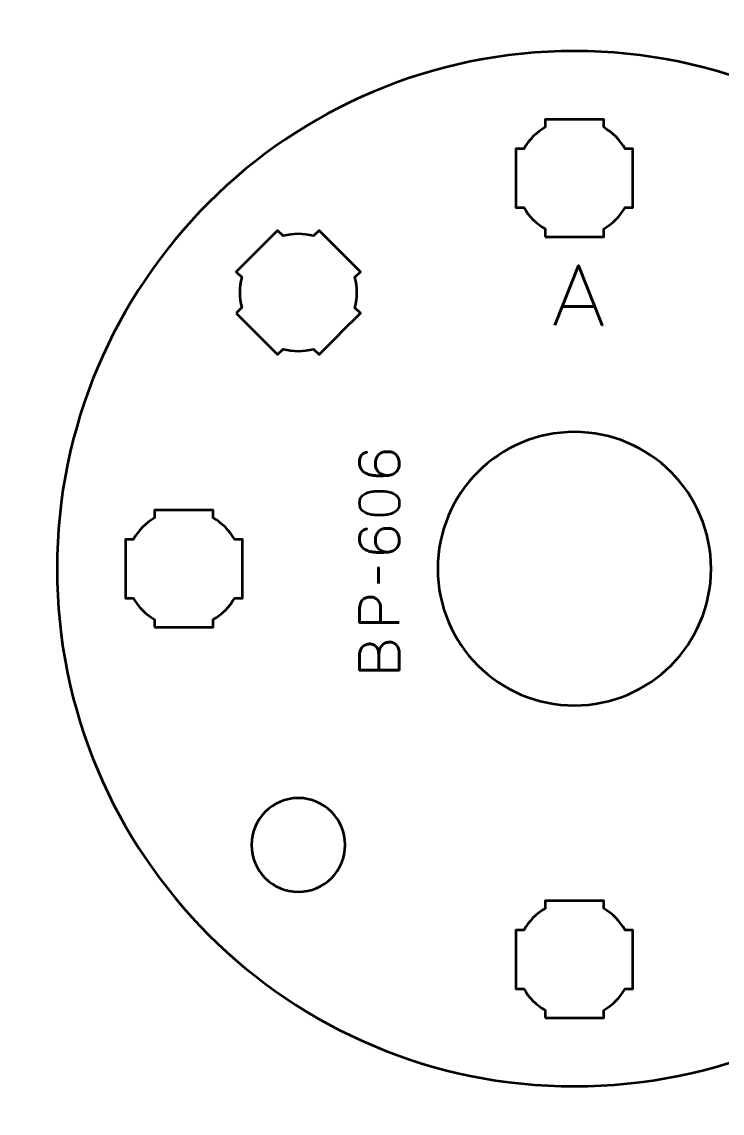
# Model space of a CAD drawing. Header units: centimetres. Extents: x -21 to 0, y -29.7 to 0.
# Drawn here: x -14.73 to -11.14, y -11.54 to -5.95 of the extents above; entities that cross this region are included whole.
import ezdxf

# ---------------------------------------------------------------- set-up
doc = ezdxf.new("R2010")
doc.units = ezdxf.units.CM
doc.header["$MEASUREMENT"] = 0
doc.layers.add('Layer 1', color=7, linetype='Continuous')

msp = doc.modelspace()

# ---------------------------------------------------------------- linework, layer by layer
at = {"layer": 'Layer 1', "color": 1, "lineweight": 53}
msp.add_open_spline([(-21.00003, -29.19995), (-21.00003, -29.19995), (-21.00003, -1.69992), (-21.00003, -1.69992), (-21.00003, -1.69992), (-21.00003, -1.61709), (-20.93286, -1.54992), (-20.85003, -1.54992), (-20.85003, -1.54992), (-20.7672, -1.54992), (-20.70003, -1.48275), (-20.70003, -1.39992), (-20.70003, -1.39992), (-20.70003, -1.31709), (-20.7672, -1.24992), (-20.85003, -1.24992), (-20.85003, -1.24992), (-20.93286, -1.24992), (-21.00003, -1.18275), (-21.00003, -1.09992), (-21.00003, -1.09992), (-21.00003, -1.09992), (-21.00003, -0.49992), (-21.00003, -0.49992), (-21.00003, -0.49992), (-21.00003, -0.22295), (-20.77694, 0.00004), (-20.49994, 0.00004), (-20.49994, 0.00004), (-20.49994, 0.00004), (-0.50008, 0.00004), (-0.50008, 0.00004), (-0.50008, 0.00004), (-0.22294, 0.00004), (0.00002, -0.22295), (0.00002, -0.49992), (0.00002, -0.49992), (0.00002, -0.49992), (0.00002, -29.19995), (0.00002, -29.19995), (0.00002, -29.19995), (0.00002, -29.47695), (-0.22294, -29.70004), (-0.50008, -29.70004), (-0.50008, -29.70004), (-0.50008, -29.70004), (-20.49994, -29.70004), (-20.49994, -29.70004), (-20.49994, -29.70004), (-20.77694, -29.70004), (-21.00003, -29.47695), (-21.00003, -29.19995)], degree=3, knots=[0, 0, 0, 0, 0.0769231, 0.0769231, 0.0769231, 0.0769231, 0.1538462, 0.1538462, 0.1538462, 0.1538462, 0.2307692, 0.2307692, 0.2307692, 0.2307692, 0.3076923, 0.3076923, 0.3076923, 0.3076923, 0.3846154, 0.3846154, 0.3846154, 0.3846154, 0.4615385, 0.4615385, 0.4615385, 0.4615385, 0.5384615, 0.5384615, 0.5384615, 0.5384615, 0.6153846, 0.6153846, 0.6153846, 0.6153846, 0.6923077, 0.6923077, 0.6923077, 0.6923077, 0.7692308, 0.7692308, 0.7692308, 0.7692308, 0.8461538, 0.8461538, 0.8461538, 0.8461538, 0.9230769, 0.9230769, 0.9230769, 0.9230769, 1, 1, 1, 1], dxfattribs=at)
at = {"layer": 'Layer 1', "color": 3, "lineweight": 53}
msp.add_open_spline([(-11.89998, -6.1), (-10.43665, -6.1), (-9.24998, -7.28667), (-9.24998, -8.75), (-9.24998, -8.75), (-9.24998, -10.21333), (-10.43665, -11.4), (-11.89998, -11.4), (-11.89998, -11.4), (-13.36331, -11.4), (-14.54998, -10.21333), (-14.54998, -8.75), (-14.54998, -8.75), (-14.54998, -7.28667), (-13.36331, -6.1), (-11.89998, -6.1)], degree=3, knots=[0, 0, 0, 0, 0.25, 0.25, 0.25, 0.25, 0.5, 0.5, 0.5, 0.5, 0.75, 0.75, 0.75, 0.75, 1, 1, 1, 1], dxfattribs=at)
at = {"layer": 'Layer 1', "lineweight": 53}
for points, knots in [([(-12.04997, -7.05006), (-12.04997, -7.05006), (-12.04997, -7.00988), (-12.04997, -7.00988), (-12.04997, -7.00988), (-12.09551, -6.98355), (-12.13347, -6.9456), (-12.15982, -6.90007), (-12.15982, -6.90007), (-12.15982, -6.90007), (-12.19997, -6.90007), (-12.19997, -6.90007), (-12.19997, -6.90007), (-12.19997, -6.90007), (-12.19997, -6.75155), (-12.19997, -6.75155), (-12.19997, -6.75155), (-12.19997, -6.75155), (-12.19999, -6.75), (-12.19999, -6.75), (-12.19999, -6.75), (-12.19999, -6.75), (-12.19997, -6.74845), (-12.19997, -6.74845), (-12.19997, -6.74845), (-12.19997, -6.74845), (-12.19997, -6.60006), (-12.19997, -6.60006), (-12.19997, -6.60006), (-12.19997, -6.60006), (-12.15987, -6.60006), (-12.15987, -6.60006), (-12.15987, -6.60006), (-12.13352, -6.55449), (-12.09553, -6.51649), (-12.04997, -6.49013), (-12.04997, -6.49013), (-12.04997, -6.49013), (-12.04997, -6.45005), (-12.04997, -6.45005), (-12.04997, -6.45005), (-12.04997, -6.45005), (-11.90463, -6.45005), (-11.90463, -6.45005), (-11.90463, -6.45005), (-11.90463, -6.45005), (-11.89999, -6.44999), (-11.89999, -6.44999), (-11.89999, -6.44999), (-11.89999, -6.44999), (-11.89534, -6.45005), (-11.89534, -6.45005), (-11.89534, -6.45005), (-11.89534, -6.45005), (-11.74996, -6.45005), (-11.74996, -6.45005), (-11.74996, -6.45005), (-11.74996, -6.45005), (-11.74996, -6.49013), (-11.74996, -6.49013), (-11.74996, -6.49013), (-11.70439, -6.51649), (-11.66642, -6.55449), (-11.64008, -6.60006), (-11.64008, -6.60006), (-11.64008, -6.60006), (-11.59996, -6.60006), (-11.59996, -6.60006), (-11.59996, -6.60006), (-11.59996, -6.60006), (-11.59996, -6.90007), (-11.59996, -6.90007), (-11.59996, -6.90007), (-11.59996, -6.90007), (-11.64013, -6.90007), (-11.64013, -6.90007), (-11.64013, -6.90007), (-11.66647, -6.9456), (-11.70443, -6.98355), (-11.74996, -7.00988), (-11.74996, -7.00988), (-11.74996, -7.00988), (-11.74996, -7.05006), (-11.74996, -7.05006), (-11.74996, -7.05006), (-11.74996, -7.05006), (-12.04997, -7.05006), (-12.04997, -7.05006)], [0, 0, 0, 0, 0.0454545, 0.0454545, 0.0454545, 0.0454545, 0.0909091, 0.0909091, 0.0909091, 0.0909091, 0.1363636, 0.1363636, 0.1363636, 0.1363636, 0.1818182, 0.1818182, 0.1818182, 0.1818182, 0.2272727, 0.2272727, 0.2272727, 0.2272727, 0.2727273, 0.2727273, 0.2727273, 0.2727273, 0.3181818, 0.3181818, 0.3181818, 0.3181818, 0.3636364, 0.3636364, 0.3636364, 0.3636364, 0.4090909, 0.4090909, 0.4090909, 0.4090909, 0.4545455, 0.4545455, 0.4545455, 0.4545455, 0.5, 0.5, 0.5, 0.5, 0.5454545, 0.5454545, 0.5454545, 0.5454545, 0.5909091, 0.5909091, 0.5909091, 0.5909091, 0.6363636, 0.6363636, 0.6363636, 0.6363636, 0.6818182, 0.6818182, 0.6818182, 0.6818182, 0.7272727, 0.7272727, 0.7272727, 0.7272727, 0.7727273, 0.7727273, 0.7727273, 0.7727273, 0.8181818, 0.8181818, 0.8181818, 0.8181818, 0.8636364, 0.8636364, 0.8636364, 0.8636364, 0.9090909, 0.9090909, 0.9090909, 0.9090909, 0.9545455, 0.9545455, 0.9545455, 0.9545455, 1, 1, 1, 1]), ([(-13.63243, -7.44182), (-13.63243, -7.44182), (-13.60401, -7.41339), (-13.60401, -7.41339), (-13.60401, -7.41339), (-13.61758, -7.36259), (-13.61756, -7.30893), (-13.60399, -7.25813), (-13.60399, -7.25813), (-13.60399, -7.25813), (-13.63243, -7.22969), (-13.63243, -7.22969), (-13.63243, -7.22969), (-13.63243, -7.22969), (-13.4203, -7.01756), (-13.4203, -7.01756), (-13.4203, -7.01756), (-13.4203, -7.01756), (-13.39188, -7.04597), (-13.39188, -7.04597), (-13.39188, -7.04597), (-13.34107, -7.0324), (-13.28737, -7.03237), (-13.23654, -7.04593), (-13.23654, -7.04593), (-13.23654, -7.04593), (-13.20817, -7.01756), (-13.20817, -7.01756), (-13.20817, -7.01756), (-13.20817, -7.01756), (-13.10534, -7.12038), (-13.10534, -7.12038), (-13.10534, -7.12038), (-13.10534, -7.12038), (-13.10201, -7.12363), (-13.10201, -7.12363), (-13.10201, -7.12363), (-13.10201, -7.12363), (-13.09877, -7.12695), (-13.09877, -7.12695), (-13.09877, -7.12695), (-13.09877, -7.12695), (-12.99604, -7.22969), (-12.99604, -7.22969), (-12.99604, -7.22969), (-12.99604, -7.22969), (-13.02437, -7.25802), (-13.02437, -7.25802), (-13.02437, -7.25802), (-13.01078, -7.30888), (-13.01077, -7.36262), (-13.02436, -7.41349), (-13.02436, -7.41349), (-13.02436, -7.41349), (-12.99604, -7.44182), (-12.99604, -7.44182), (-12.99604, -7.44182), (-12.99604, -7.44182), (-13.09735, -7.54313), (-13.09735, -7.54313), (-13.09735, -7.54313), (-13.09735, -7.54313), (-13.10201, -7.54791), (-13.10201, -7.54791), (-13.10201, -7.54791), (-13.10201, -7.54791), (-13.10679, -7.55257), (-13.10679, -7.55257), (-13.10679, -7.55257), (-13.10679, -7.55257), (-13.20817, -7.65395), (-13.20817, -7.65395), (-13.20817, -7.65395), (-13.20817, -7.65395), (-13.23652, -7.6256), (-13.23652, -7.6256), (-13.23652, -7.6256), (-13.28737, -7.63916), (-13.34108, -7.63915), (-13.39191, -7.62556), (-13.39191, -7.62556), (-13.39191, -7.62556), (-13.4203, -7.65395), (-13.4203, -7.65395), (-13.4203, -7.65395), (-13.4203, -7.65395), (-13.63243, -7.44182), (-13.63243, -7.44182)], [0, 0, 0, 0, 0.0454545, 0.0454545, 0.0454545, 0.0454545, 0.0909091, 0.0909091, 0.0909091, 0.0909091, 0.1363636, 0.1363636, 0.1363636, 0.1363636, 0.1818182, 0.1818182, 0.1818182, 0.1818182, 0.2272727, 0.2272727, 0.2272727, 0.2272727, 0.2727273, 0.2727273, 0.2727273, 0.2727273, 0.3181818, 0.3181818, 0.3181818, 0.3181818, 0.3636364, 0.3636364, 0.3636364, 0.3636364, 0.4090909, 0.4090909, 0.4090909, 0.4090909, 0.4545455, 0.4545455, 0.4545455, 0.4545455, 0.5, 0.5, 0.5, 0.5, 0.5454545, 0.5454545, 0.5454545, 0.5454545, 0.5909091, 0.5909091, 0.5909091, 0.5909091, 0.6363636, 0.6363636, 0.6363636, 0.6363636, 0.6818182, 0.6818182, 0.6818182, 0.6818182, 0.7272727, 0.7272727, 0.7272727, 0.7272727, 0.7727273, 0.7727273, 0.7727273, 0.7727273, 0.8181818, 0.8181818, 0.8181818, 0.8181818, 0.8636364, 0.8636364, 0.8636364, 0.8636364, 0.9090909, 0.9090909, 0.9090909, 0.9090909, 0.9545455, 0.9545455, 0.9545455, 0.9545455, 1, 1, 1, 1]), ([(-11.89998, -8.05), (-11.51344, -8.05), (-11.19998, -8.36346), (-11.19998, -8.75), (-11.19998, -8.75), (-11.19998, -9.13654), (-11.51344, -9.45), (-11.89998, -9.45), (-11.89998, -9.45), (-12.28652, -9.45), (-12.59998, -9.13654), (-12.59998, -8.75), (-12.59998, -8.75), (-12.59998, -8.36346), (-12.28652, -8.05), (-11.89998, -8.05)], [0, 0, 0, 0, 0.25, 0.25, 0.25, 0.25, 0.5, 0.5, 0.5, 0.5, 0.75, 0.75, 0.75, 0.75, 1, 1, 1, 1]), ([(-14.04997, -9.05006), (-14.04997, -9.05006), (-14.04997, -9.00988), (-14.04997, -9.00988), (-14.04997, -9.00988), (-14.09551, -8.98355), (-14.13347, -8.9456), (-14.15982, -8.90007), (-14.15982, -8.90007), (-14.15982, -8.90007), (-14.19997, -8.90007), (-14.19997, -8.90007), (-14.19997, -8.90007), (-14.19997, -8.90007), (-14.19997, -8.75155), (-14.19997, -8.75155), (-14.19997, -8.75155), (-14.19997, -8.75155), (-14.19999, -8.75), (-14.19999, -8.75), (-14.19999, -8.75), (-14.19999, -8.75), (-14.19997, -8.74845), (-14.19997, -8.74845), (-14.19997, -8.74845), (-14.19997, -8.74845), (-14.19997, -8.60006), (-14.19997, -8.60006), (-14.19997, -8.60006), (-14.19997, -8.60006), (-14.15987, -8.60006), (-14.15987, -8.60006), (-14.15987, -8.60006), (-14.13352, -8.55449), (-14.09553, -8.51649), (-14.04997, -8.49013), (-14.04997, -8.49013), (-14.04997, -8.49013), (-14.04997, -8.45005), (-14.04997, -8.45005), (-14.04997, -8.45005), (-14.04997, -8.45005), (-13.90463, -8.45005), (-13.90463, -8.45005), (-13.90463, -8.45005), (-13.90463, -8.45005), (-13.89999, -8.44999), (-13.89999, -8.44999), (-13.89999, -8.44999), (-13.89999, -8.44999), (-13.89534, -8.45005), (-13.89534, -8.45005), (-13.89534, -8.45005), (-13.89534, -8.45005), (-13.74996, -8.45005), (-13.74996, -8.45005), (-13.74996, -8.45005), (-13.74996, -8.45005), (-13.74996, -8.49013), (-13.74996, -8.49013), (-13.74996, -8.49013), (-13.70439, -8.51649), (-13.66642, -8.55449), (-13.64008, -8.60006), (-13.64008, -8.60006), (-13.64008, -8.60006), (-13.59996, -8.60006), (-13.59996, -8.60006), (-13.59996, -8.60006), (-13.59996, -8.60006), (-13.59996, -8.90007), (-13.59996, -8.90007), (-13.59996, -8.90007), (-13.59996, -8.90007), (-13.64013, -8.90007), (-13.64013, -8.90007), (-13.64013, -8.90007), (-13.66647, -8.9456), (-13.70443, -8.98355), (-13.74996, -9.00988), (-13.74996, -9.00988), (-13.74996, -9.00988), (-13.74996, -9.05006), (-13.74996, -9.05006), (-13.74996, -9.05006), (-13.74996, -9.05006), (-14.04997, -9.05006), (-14.04997, -9.05006)], [0, 0, 0, 0, 0.0454545, 0.0454545, 0.0454545, 0.0454545, 0.0909091, 0.0909091, 0.0909091, 0.0909091, 0.1363636, 0.1363636, 0.1363636, 0.1363636, 0.1818182, 0.1818182, 0.1818182, 0.1818182, 0.2272727, 0.2272727, 0.2272727, 0.2272727, 0.2727273, 0.2727273, 0.2727273, 0.2727273, 0.3181818, 0.3181818, 0.3181818, 0.3181818, 0.3636364, 0.3636364, 0.3636364, 0.3636364, 0.4090909, 0.4090909, 0.4090909, 0.4090909, 0.4545455, 0.4545455, 0.4545455, 0.4545455, 0.5, 0.5, 0.5, 0.5, 0.5454545, 0.5454545, 0.5454545, 0.5454545, 0.5909091, 0.5909091, 0.5909091, 0.5909091, 0.6363636, 0.6363636, 0.6363636, 0.6363636, 0.6818182, 0.6818182, 0.6818182, 0.6818182, 0.7272727, 0.7272727, 0.7272727, 0.7272727, 0.7727273, 0.7727273, 0.7727273, 0.7727273, 0.8181818, 0.8181818, 0.8181818, 0.8181818, 0.8636364, 0.8636364, 0.8636364, 0.8636364, 0.9090909, 0.9090909, 0.9090909, 0.9090909, 0.9545455, 0.9545455, 0.9545455, 0.9545455, 1, 1, 1, 1]), ([(-13.31421, -9.9242), (-13.18169, -9.9242), (-13.07421, -10.03168), (-13.07421, -10.1642), (-13.07421, -10.1642), (-13.07421, -10.29673), (-13.18169, -10.4042), (-13.31421, -10.4042), (-13.31421, -10.4042), (-13.44674, -10.4042), (-13.55421, -10.29673), (-13.55421, -10.1642), (-13.55421, -10.1642), (-13.55421, -10.03168), (-13.44674, -9.9242), (-13.31421, -9.9242)], [0, 0, 0, 0, 0.25, 0.25, 0.25, 0.25, 0.5, 0.5, 0.5, 0.5, 0.75, 0.75, 0.75, 0.75, 1, 1, 1, 1]), ([(-12.04997, -11.05006), (-12.04997, -11.05006), (-12.04997, -11.00988), (-12.04997, -11.00988), (-12.04997, -11.00988), (-12.09551, -10.98355), (-12.13347, -10.9456), (-12.15982, -10.90007), (-12.15982, -10.90007), (-12.15982, -10.90007), (-12.19997, -10.90007), (-12.19997, -10.90007), (-12.19997, -10.90007), (-12.19997, -10.90007), (-12.19997, -10.75155), (-12.19997, -10.75155), (-12.19997, -10.75155), (-12.19997, -10.75155), (-12.19999, -10.75), (-12.19999, -10.75), (-12.19999, -10.75), (-12.19999, -10.75), (-12.19997, -10.74845), (-12.19997, -10.74845), (-12.19997, -10.74845), (-12.19997, -10.74845), (-12.19997, -10.60006), (-12.19997, -10.60006), (-12.19997, -10.60006), (-12.19997, -10.60006), (-12.15987, -10.60006), (-12.15987, -10.60006), (-12.15987, -10.60006), (-12.13352, -10.55449), (-12.09553, -10.51649), (-12.04997, -10.49013), (-12.04997, -10.49013), (-12.04997, -10.49013), (-12.04997, -10.45005), (-12.04997, -10.45005), (-12.04997, -10.45005), (-12.04997, -10.45005), (-11.90463, -10.45005), (-11.90463, -10.45005), (-11.90463, -10.45005), (-11.90463, -10.45005), (-11.89999, -10.44999), (-11.89999, -10.44999), (-11.89999, -10.44999), (-11.89999, -10.44999), (-11.89534, -10.45005), (-11.89534, -10.45005), (-11.89534, -10.45005), (-11.89534, -10.45005), (-11.74996, -10.45005), (-11.74996, -10.45005), (-11.74996, -10.45005), (-11.74996, -10.45005), (-11.74996, -10.49013), (-11.74996, -10.49013), (-11.74996, -10.49013), (-11.70439, -10.51649), (-11.66642, -10.55449), (-11.64008, -10.60006), (-11.64008, -10.60006), (-11.64008, -10.60006), (-11.59996, -10.60006), (-11.59996, -10.60006), (-11.59996, -10.60006), (-11.59996, -10.60006), (-11.59996, -10.90007), (-11.59996, -10.90007), (-11.59996, -10.90007), (-11.59996, -10.90007), (-11.64013, -10.90007), (-11.64013, -10.90007), (-11.64013, -10.90007), (-11.66647, -10.9456), (-11.70443, -10.98355), (-11.74996, -11.00988), (-11.74996, -11.00988), (-11.74996, -11.00988), (-11.74996, -11.05006), (-11.74996, -11.05006), (-11.74996, -11.05006), (-11.74996, -11.05006), (-12.04997, -11.05006), (-12.04997, -11.05006)], [0, 0, 0, 0, 0.0454545, 0.0454545, 0.0454545, 0.0454545, 0.0909091, 0.0909091, 0.0909091, 0.0909091, 0.1363636, 0.1363636, 0.1363636, 0.1363636, 0.1818182, 0.1818182, 0.1818182, 0.1818182, 0.2272727, 0.2272727, 0.2272727, 0.2272727, 0.2727273, 0.2727273, 0.2727273, 0.2727273, 0.3181818, 0.3181818, 0.3181818, 0.3181818, 0.3636364, 0.3636364, 0.3636364, 0.3636364, 0.4090909, 0.4090909, 0.4090909, 0.4090909, 0.4545455, 0.4545455, 0.4545455, 0.4545455, 0.5, 0.5, 0.5, 0.5, 0.5454545, 0.5454545, 0.5454545, 0.5454545, 0.5909091, 0.5909091, 0.5909091, 0.5909091, 0.6363636, 0.6363636, 0.6363636, 0.6363636, 0.6818182, 0.6818182, 0.6818182, 0.6818182, 0.7272727, 0.7272727, 0.7272727, 0.7272727, 0.7727273, 0.7727273, 0.7727273, 0.7727273, 0.8181818, 0.8181818, 0.8181818, 0.8181818, 0.8636364, 0.8636364, 0.8636364, 0.8636364, 0.9090909, 0.9090909, 0.9090909, 0.9090909, 0.9545455, 0.9545455, 0.9545455, 0.9545455, 1, 1, 1, 1])]:
    msp.add_open_spline(points, degree=3, knots=knots, dxfattribs=at)
at = {"layer": 'Layer 1', "color": 5, "lineweight": 53}
for points, knots in [([(-12.00014, -7.50342), (-12.00014, -7.50342), (-11.87907, -7.1982), (-11.87907, -7.1982), (-11.87907, -7.1982), (-11.87907, -7.1982), (-11.75757, -7.50342), (-11.75757, -7.50342), (-11.75757, -7.50342), (-11.75757, -7.50342), (-11.87907, -7.1982), (-11.87907, -7.1982), (-11.87907, -7.1982), (-11.87907, -7.1982), (-12.00014, -7.50342), (-12.00014, -7.50342)], [0, 0, 0, 0, 0.25, 0.25, 0.25, 0.25, 0.5, 0.5, 0.5, 0.5, 0.75, 0.75, 0.75, 0.75, 1, 1, 1, 1]), ([(-11.96204, -7.40732), (-11.96204, -7.40732), (-11.7961, -7.40732), (-11.7961, -7.40732), (-11.7961, -7.40732), (-11.7961, -7.40732), (-11.96204, -7.40732), (-11.96204, -7.40732)], [0, 0, 0, 0, 0.5, 0.5, 0.5, 0.5, 1, 1, 1, 1]), ([(-12.85823, -8.27269), (-12.86745, -8.27264), (-12.87578, -8.27113), (-12.88326, -8.26812), (-12.88326, -8.26812), (-12.89078, -8.26516), (-12.89723, -8.26097), (-12.90259, -8.25556), (-12.90259, -8.25556), (-12.908, -8.2502), (-12.91214, -8.24385), (-12.91505, -8.23661), (-12.91505, -8.23661), (-12.91797, -8.22937), (-12.91943, -8.22142), (-12.91947, -8.21286), (-12.91947, -8.21286), (-12.91952, -8.20425), (-12.91844, -8.1962), (-12.91627, -8.18873), (-12.91627, -8.18873), (-12.91416, -8.18125), (-12.91068, -8.17471), (-12.90588, -8.16902), (-12.90588, -8.16902), (-12.90113, -8.16333), (-12.89483, -8.15886), (-12.88697, -8.15566), (-12.88697, -8.15566), (-12.87912, -8.15246), (-12.86957, -8.15081), (-12.85823, -8.15077), (-12.85823, -8.15077), (-12.8469, -8.15081), (-12.83735, -8.15246), (-12.82949, -8.15566), (-12.82949, -8.15566), (-12.82164, -8.15886), (-12.81533, -8.16333), (-12.81058, -8.16902), (-12.81058, -8.16902), (-12.80579, -8.17471), (-12.80231, -8.18125), (-12.80019, -8.18873), (-12.80019, -8.18873), (-12.79802, -8.1962), (-12.79694, -8.20425), (-12.79699, -8.21286), (-12.79699, -8.21286), (-12.79704, -8.22142), (-12.7985, -8.22927), (-12.80141, -8.23647), (-12.80141, -8.23647), (-12.80433, -8.24362), (-12.80847, -8.24983), (-12.81383, -8.25514), (-12.81383, -8.25514), (-12.81924, -8.26046), (-12.82568, -8.26464), (-12.83316, -8.26765), (-12.83316, -8.26765), (-12.84069, -8.27071), (-12.84901, -8.27236), (-12.85823, -8.27269), (-12.85823, -8.27269), (-12.86289, -8.27287), (-12.86844, -8.27311), (-12.87488, -8.27344), (-12.87488, -8.27344), (-12.88137, -8.27377), (-12.88843, -8.27396), (-12.896, -8.274), (-12.896, -8.274), (-12.90362, -8.27405), (-12.91148, -8.27381), (-12.91952, -8.2732), (-12.91952, -8.2732), (-12.92761, -8.27264), (-12.93556, -8.27151), (-12.94337, -8.26986), (-12.94337, -8.26986), (-12.95122, -8.26822), (-12.95861, -8.26587), (-12.96552, -8.26276), (-12.96552, -8.26276), (-12.97244, -8.25966), (-12.97855, -8.25566), (-12.98387, -8.25072), (-12.98387, -8.25072), (-12.98918, -8.24573), (-12.99337, -8.23967), (-12.99643, -8.23247), (-12.99643, -8.23247), (-12.99944, -8.22527), (-13.00099, -8.21676), (-13.00104, -8.20693), (-13.00104, -8.20693), (-13.00099, -8.19837), (-13.00014, -8.19112), (-12.9985, -8.1851), (-12.9985, -8.1851), (-12.99685, -8.17908), (-12.99464, -8.17414), (-12.99191, -8.17019), (-12.99191, -8.17019), (-12.98913, -8.16629), (-12.98612, -8.16318), (-12.98278, -8.16093), (-12.98278, -8.16093), (-12.97949, -8.15867), (-12.97615, -8.15698), (-12.97281, -8.15594), (-12.97281, -8.15594), (-12.96947, -8.15486), (-12.96637, -8.15415), (-12.9635, -8.15387), (-12.9635, -8.15387), (-12.96637, -8.15415), (-12.96947, -8.15486), (-12.97281, -8.15594), (-12.97281, -8.15594), (-12.97615, -8.15698), (-12.97949, -8.15867), (-12.98278, -8.16093), (-12.98278, -8.16093), (-12.98612, -8.16318), (-12.98913, -8.16629), (-12.99191, -8.17019), (-12.99191, -8.17019), (-12.99464, -8.17414), (-12.99685, -8.17908), (-12.9985, -8.1851), (-12.9985, -8.1851), (-13.00014, -8.19112), (-13.00099, -8.19837), (-13.00104, -8.20693), (-13.00104, -8.20693), (-13.00099, -8.21676), (-12.99944, -8.22527), (-12.99643, -8.23247), (-12.99643, -8.23247), (-12.99337, -8.23967), (-12.98918, -8.24573), (-12.98387, -8.25072), (-12.98387, -8.25072), (-12.97855, -8.25566), (-12.97244, -8.25966), (-12.96552, -8.26276), (-12.96552, -8.26276), (-12.95861, -8.26587), (-12.95122, -8.26822), (-12.94337, -8.26986), (-12.94337, -8.26986), (-12.93556, -8.27151), (-12.92761, -8.27264), (-12.91952, -8.2732), (-12.91952, -8.2732), (-12.91148, -8.27381), (-12.90362, -8.27405), (-12.896, -8.274), (-12.896, -8.274), (-12.88843, -8.27396), (-12.88137, -8.27377), (-12.87488, -8.27344), (-12.87488, -8.27344), (-12.86844, -8.27311), (-12.86289, -8.27287), (-12.85823, -8.27269), (-12.85823, -8.27269), (-12.84901, -8.27236), (-12.84069, -8.27071), (-12.83316, -8.26765), (-12.83316, -8.26765), (-12.82568, -8.26464), (-12.81924, -8.26046), (-12.81383, -8.25514), (-12.81383, -8.25514), (-12.80847, -8.24983), (-12.80433, -8.24362), (-12.80141, -8.23647), (-12.80141, -8.23647), (-12.7985, -8.22927), (-12.79704, -8.22142), (-12.79699, -8.21286), (-12.79699, -8.21286), (-12.79694, -8.20425), (-12.79802, -8.1962), (-12.80019, -8.18873), (-12.80019, -8.18873), (-12.80231, -8.18125), (-12.80579, -8.17471), (-12.81058, -8.16902), (-12.81058, -8.16902), (-12.81533, -8.16333), (-12.82164, -8.15886), (-12.82949, -8.15566), (-12.82949, -8.15566), (-12.83735, -8.15246), (-12.8469, -8.15081), (-12.85823, -8.15077), (-12.85823, -8.15077), (-12.86957, -8.15081), (-12.87912, -8.15246), (-12.88697, -8.15566), (-12.88697, -8.15566), (-12.89483, -8.15886), (-12.90113, -8.16333), (-12.90588, -8.16902), (-12.90588, -8.16902), (-12.91068, -8.17471), (-12.91416, -8.18125), (-12.91627, -8.18873), (-12.91627, -8.18873), (-12.91844, -8.1962), (-12.91952, -8.20425), (-12.91947, -8.21286), (-12.91947, -8.21286), (-12.91943, -8.22142), (-12.91797, -8.22937), (-12.91505, -8.23661), (-12.91505, -8.23661), (-12.91214, -8.24385), (-12.908, -8.2502), (-12.90259, -8.25556), (-12.90259, -8.25556), (-12.89723, -8.26097), (-12.89078, -8.26516), (-12.88326, -8.26812), (-12.88326, -8.26812), (-12.87578, -8.27113), (-12.86745, -8.27264), (-12.85823, -8.27269)], [0, 0, 0, 0, 0.0172414, 0.0172414, 0.0172414, 0.0172414, 0.0344828, 0.0344828, 0.0344828, 0.0344828, 0.0517241, 0.0517241, 0.0517241, 0.0517241, 0.0689655, 0.0689655, 0.0689655, 0.0689655, 0.0862069, 0.0862069, 0.0862069, 0.0862069, 0.1034483, 0.1034483, 0.1034483, 0.1034483, 0.1206897, 0.1206897, 0.1206897, 0.1206897, 0.137931, 0.137931, 0.137931, 0.137931, 0.1551724, 0.1551724, 0.1551724, 0.1551724, 0.1724138, 0.1724138, 0.1724138, 0.1724138, 0.1896552, 0.1896552, 0.1896552, 0.1896552, 0.2068966, 0.2068966, 0.2068966, 0.2068966, 0.2241379, 0.2241379, 0.2241379, 0.2241379, 0.2413793, 0.2413793, 0.2413793, 0.2413793, 0.2586207, 0.2586207, 0.2586207, 0.2586207, 0.2758621, 0.2758621, 0.2758621, 0.2758621, 0.2931034, 0.2931034, 0.2931034, 0.2931034, 0.3103448, 0.3103448, 0.3103448, 0.3103448, 0.3275862, 0.3275862, 0.3275862, 0.3275862, 0.3448276, 0.3448276, 0.3448276, 0.3448276, 0.362069, 0.362069, 0.362069, 0.362069, 0.3793103, 0.3793103, 0.3793103, 0.3793103, 0.3965517, 0.3965517, 0.3965517, 0.3965517, 0.4137931, 0.4137931, 0.4137931, 0.4137931, 0.4310345, 0.4310345, 0.4310345, 0.4310345, 0.4482759, 0.4482759, 0.4482759, 0.4482759, 0.4655172, 0.4655172, 0.4655172, 0.4655172, 0.4827586, 0.4827586, 0.4827586, 0.4827586, 0.5, 0.5, 0.5, 0.5, 0.5172414, 0.5172414, 0.5172414, 0.5172414, 0.5344828, 0.5344828, 0.5344828, 0.5344828, 0.5517241, 0.5517241, 0.5517241, 0.5517241, 0.5689655, 0.5689655, 0.5689655, 0.5689655, 0.5862069, 0.5862069, 0.5862069, 0.5862069, 0.6034483, 0.6034483, 0.6034483, 0.6034483, 0.6206897, 0.6206897, 0.6206897, 0.6206897, 0.637931, 0.637931, 0.637931, 0.637931, 0.6551724, 0.6551724, 0.6551724, 0.6551724, 0.6724138, 0.6724138, 0.6724138, 0.6724138, 0.6896552, 0.6896552, 0.6896552, 0.6896552, 0.7068966, 0.7068966, 0.7068966, 0.7068966, 0.7241379, 0.7241379, 0.7241379, 0.7241379, 0.7413793, 0.7413793, 0.7413793, 0.7413793, 0.7586207, 0.7586207, 0.7586207, 0.7586207, 0.7758621, 0.7758621, 0.7758621, 0.7758621, 0.7931034, 0.7931034, 0.7931034, 0.7931034, 0.8103448, 0.8103448, 0.8103448, 0.8103448, 0.8275862, 0.8275862, 0.8275862, 0.8275862, 0.8448276, 0.8448276, 0.8448276, 0.8448276, 0.862069, 0.862069, 0.862069, 0.862069, 0.8793103, 0.8793103, 0.8793103, 0.8793103, 0.8965517, 0.8965517, 0.8965517, 0.8965517, 0.9137931, 0.9137931, 0.9137931, 0.9137931, 0.9310345, 0.9310345, 0.9310345, 0.9310345, 0.9482759, 0.9482759, 0.9482759, 0.9482759, 0.9655172, 0.9655172, 0.9655172, 0.9655172, 0.9827586, 0.9827586, 0.9827586, 0.9827586, 1, 1, 1, 1]), ([(-12.79699, -8.41436), (-12.79704, -8.40448), (-12.79878, -8.39596), (-12.80216, -8.38886), (-12.80216, -8.38886), (-12.80555, -8.38181), (-12.8104, -8.37593), (-12.81656, -8.37122), (-12.81656, -8.37122), (-12.82277, -8.36657), (-12.8301, -8.3629), (-12.83857, -8.36017), (-12.83857, -8.36017), (-12.84704, -8.35749), (-12.8563, -8.35556), (-12.86646, -8.35448), (-12.86646, -8.35448), (-12.87662, -8.35335), (-12.8873, -8.35279), (-12.89859, -8.35283), (-12.89859, -8.35283), (-12.90983, -8.35279), (-12.92051, -8.35335), (-12.93062, -8.35448), (-12.93062, -8.35448), (-12.94073, -8.35556), (-12.95005, -8.35749), (-12.95851, -8.36017), (-12.95851, -8.36017), (-12.96693, -8.3629), (-12.97427, -8.36657), (-12.98053, -8.37122), (-12.98053, -8.37122), (-12.98674, -8.37593), (-12.99158, -8.38181), (-12.99497, -8.38886), (-12.99497, -8.38886), (-12.9984, -8.39596), (-13.00014, -8.40448), (-13.00019, -8.41436), (-13.00019, -8.41436), (-13.00014, -8.42423), (-12.9984, -8.43275), (-12.99497, -8.43985), (-12.99497, -8.43985), (-12.99158, -8.44691), (-12.98674, -8.45279), (-12.98053, -8.45749), (-12.98053, -8.45749), (-12.97427, -8.46215), (-12.96693, -8.46581), (-12.95851, -8.46854), (-12.95851, -8.46854), (-12.95005, -8.47122), (-12.94073, -8.47315), (-12.93062, -8.47423), (-12.93062, -8.47423), (-12.92051, -8.47536), (-12.90983, -8.47593), (-12.89859, -8.47588), (-12.89859, -8.47588), (-12.8873, -8.47593), (-12.87662, -8.47536), (-12.86646, -8.47423), (-12.86646, -8.47423), (-12.8563, -8.47315), (-12.84704, -8.47122), (-12.83857, -8.46854), (-12.83857, -8.46854), (-12.8301, -8.46581), (-12.82277, -8.46215), (-12.81656, -8.45749), (-12.81656, -8.45749), (-12.8104, -8.45279), (-12.80555, -8.44691), (-12.80216, -8.43985), (-12.80216, -8.43985), (-12.79878, -8.43275), (-12.79704, -8.42423), (-12.79699, -8.41436)], [0, 0, 0, 0, 0.05, 0.05, 0.05, 0.05, 0.1, 0.1, 0.1, 0.1, 0.15, 0.15, 0.15, 0.15, 0.2, 0.2, 0.2, 0.2, 0.25, 0.25, 0.25, 0.25, 0.3, 0.3, 0.3, 0.3, 0.35, 0.35, 0.35, 0.35, 0.4, 0.4, 0.4, 0.4, 0.45, 0.45, 0.45, 0.45, 0.5, 0.5, 0.5, 0.5, 0.55, 0.55, 0.55, 0.55, 0.6, 0.6, 0.6, 0.6, 0.65, 0.65, 0.65, 0.65, 0.7, 0.7, 0.7, 0.7, 0.75, 0.75, 0.75, 0.75, 0.8, 0.8, 0.8, 0.8, 0.85, 0.85, 0.85, 0.85, 0.9, 0.9, 0.9, 0.9, 0.95, 0.95, 0.95, 0.95, 1, 1, 1, 1]), ([(-12.79699, -8.41436), (-12.79704, -8.40448), (-12.79878, -8.39596), (-12.80216, -8.38886), (-12.80216, -8.38886), (-12.80555, -8.38181), (-12.8104, -8.37593), (-12.81656, -8.37122), (-12.81656, -8.37122), (-12.82277, -8.36657), (-12.8301, -8.3629), (-12.83857, -8.36017), (-12.83857, -8.36017), (-12.84704, -8.35749), (-12.8563, -8.35556), (-12.86646, -8.35448), (-12.86646, -8.35448), (-12.87662, -8.35335), (-12.8873, -8.35279), (-12.89859, -8.35283), (-12.89859, -8.35283), (-12.90983, -8.35279), (-12.92051, -8.35335), (-12.93062, -8.35448), (-12.93062, -8.35448), (-12.94073, -8.35556), (-12.95005, -8.35749), (-12.95851, -8.36017), (-12.95851, -8.36017), (-12.96693, -8.3629), (-12.97427, -8.36657), (-12.98053, -8.37122), (-12.98053, -8.37122), (-12.98674, -8.37593), (-12.99158, -8.38181), (-12.99497, -8.38886), (-12.99497, -8.38886), (-12.9984, -8.39596), (-13.00014, -8.40448), (-13.00019, -8.41436), (-13.00019, -8.41436), (-13.00014, -8.42423), (-12.9984, -8.43275), (-12.99497, -8.43985), (-12.99497, -8.43985), (-12.99158, -8.44691), (-12.98674, -8.45279), (-12.98053, -8.45749), (-12.98053, -8.45749), (-12.97427, -8.46215), (-12.96693, -8.46581), (-12.95851, -8.46854), (-12.95851, -8.46854), (-12.95005, -8.47122), (-12.94073, -8.47315), (-12.93062, -8.47423), (-12.93062, -8.47423), (-12.92051, -8.47536), (-12.90983, -8.47593), (-12.89859, -8.47588), (-12.89859, -8.47588), (-12.8873, -8.47593), (-12.87662, -8.47536), (-12.86646, -8.47423), (-12.86646, -8.47423), (-12.8563, -8.47315), (-12.84704, -8.47122), (-12.83857, -8.46854), (-12.83857, -8.46854), (-12.8301, -8.46581), (-12.82277, -8.46215), (-12.81656, -8.45749), (-12.81656, -8.45749), (-12.8104, -8.45279), (-12.80555, -8.44691), (-12.80216, -8.43985), (-12.80216, -8.43985), (-12.79878, -8.43275), (-12.79704, -8.42423), (-12.79699, -8.41436)], [0, 0, 0, 0, 0.05, 0.05, 0.05, 0.05, 0.1, 0.1, 0.1, 0.1, 0.15, 0.15, 0.15, 0.15, 0.2, 0.2, 0.2, 0.2, 0.25, 0.25, 0.25, 0.25, 0.3, 0.3, 0.3, 0.3, 0.35, 0.35, 0.35, 0.35, 0.4, 0.4, 0.4, 0.4, 0.45, 0.45, 0.45, 0.45, 0.5, 0.5, 0.5, 0.5, 0.55, 0.55, 0.55, 0.55, 0.6, 0.6, 0.6, 0.6, 0.65, 0.65, 0.65, 0.65, 0.7, 0.7, 0.7, 0.7, 0.75, 0.75, 0.75, 0.75, 0.8, 0.8, 0.8, 0.8, 0.85, 0.85, 0.85, 0.85, 0.9, 0.9, 0.9, 0.9, 0.95, 0.95, 0.95, 0.95, 1, 1, 1, 1]), ([(-12.85823, -8.66525), (-12.86745, -8.6652), (-12.87578, -8.66369), (-12.88326, -8.66068), (-12.88326, -8.66068), (-12.89078, -8.65772), (-12.89723, -8.65353), (-12.90259, -8.64812), (-12.90259, -8.64812), (-12.908, -8.64276), (-12.91214, -8.63641), (-12.91505, -8.62917), (-12.91505, -8.62917), (-12.91797, -8.62193), (-12.91943, -8.61398), (-12.91947, -8.60542), (-12.91947, -8.60542), (-12.91952, -8.59681), (-12.91844, -8.58876), (-12.91627, -8.58129), (-12.91627, -8.58129), (-12.91416, -8.57381), (-12.91068, -8.56727), (-12.90588, -8.56158), (-12.90588, -8.56158), (-12.90113, -8.55589), (-12.89483, -8.55142), (-12.88697, -8.54822), (-12.88697, -8.54822), (-12.87912, -8.54502), (-12.86957, -8.54337), (-12.85823, -8.54333), (-12.85823, -8.54333), (-12.8469, -8.54337), (-12.83735, -8.54502), (-12.82949, -8.54822), (-12.82949, -8.54822), (-12.82164, -8.55142), (-12.81533, -8.55589), (-12.81058, -8.56158), (-12.81058, -8.56158), (-12.80579, -8.56727), (-12.80231, -8.57381), (-12.80019, -8.58129), (-12.80019, -8.58129), (-12.79802, -8.58876), (-12.79694, -8.59681), (-12.79699, -8.60542), (-12.79699, -8.60542), (-12.79704, -8.61398), (-12.7985, -8.62183), (-12.80141, -8.62903), (-12.80141, -8.62903), (-12.80433, -8.63618), (-12.80847, -8.64239), (-12.81383, -8.6477), (-12.81383, -8.6477), (-12.81924, -8.65302), (-12.82568, -8.6572), (-12.83316, -8.66021), (-12.83316, -8.66021), (-12.84069, -8.66327), (-12.84901, -8.66492), (-12.85823, -8.66525), (-12.85823, -8.66525), (-12.86289, -8.66543), (-12.86844, -8.66567), (-12.87488, -8.666), (-12.87488, -8.666), (-12.88137, -8.66633), (-12.88843, -8.66652), (-12.896, -8.66656), (-12.896, -8.66656), (-12.90362, -8.66661), (-12.91148, -8.66637), (-12.91952, -8.66576), (-12.91952, -8.66576), (-12.92761, -8.6652), (-12.93556, -8.66407), (-12.94337, -8.66242), (-12.94337, -8.66242), (-12.95122, -8.66078), (-12.95861, -8.65843), (-12.96552, -8.65532), (-12.96552, -8.65532), (-12.97244, -8.65222), (-12.97855, -8.64822), (-12.98387, -8.64328), (-12.98387, -8.64328), (-12.98918, -8.63829), (-12.99337, -8.63223), (-12.99643, -8.62503), (-12.99643, -8.62503), (-12.99944, -8.61783), (-13.00099, -8.60932), (-13.00104, -8.59949), (-13.00104, -8.59949), (-13.00099, -8.59093), (-13.00014, -8.58368), (-12.9985, -8.57766), (-12.9985, -8.57766), (-12.99685, -8.57164), (-12.99464, -8.5667), (-12.99191, -8.56275), (-12.99191, -8.56275), (-12.98913, -8.55885), (-12.98612, -8.55574), (-12.98278, -8.55349), (-12.98278, -8.55349), (-12.97949, -8.55123), (-12.97615, -8.54954), (-12.97281, -8.5485), (-12.97281, -8.5485), (-12.96947, -8.54742), (-12.96637, -8.54671), (-12.9635, -8.54643), (-12.9635, -8.54643), (-12.96637, -8.54671), (-12.96947, -8.54742), (-12.97281, -8.5485), (-12.97281, -8.5485), (-12.97615, -8.54954), (-12.97949, -8.55123), (-12.98278, -8.55349), (-12.98278, -8.55349), (-12.98612, -8.55574), (-12.98913, -8.55885), (-12.99191, -8.56275), (-12.99191, -8.56275), (-12.99464, -8.5667), (-12.99685, -8.57164), (-12.9985, -8.57766), (-12.9985, -8.57766), (-13.00014, -8.58368), (-13.00099, -8.59093), (-13.00104, -8.59949), (-13.00104, -8.59949), (-13.00099, -8.60932), (-12.99944, -8.61783), (-12.99643, -8.62503), (-12.99643, -8.62503), (-12.99337, -8.63223), (-12.98918, -8.63829), (-12.98387, -8.64328), (-12.98387, -8.64328), (-12.97855, -8.64822), (-12.97244, -8.65222), (-12.96552, -8.65532), (-12.96552, -8.65532), (-12.95861, -8.65843), (-12.95122, -8.66078), (-12.94337, -8.66242), (-12.94337, -8.66242), (-12.93556, -8.66407), (-12.92761, -8.6652), (-12.91952, -8.66576), (-12.91952, -8.66576), (-12.91148, -8.66637), (-12.90362, -8.66661), (-12.896, -8.66656), (-12.896, -8.66656), (-12.88843, -8.66652), (-12.88137, -8.66633), (-12.87488, -8.666), (-12.87488, -8.666), (-12.86844, -8.66567), (-12.86289, -8.66543), (-12.85823, -8.66525), (-12.85823, -8.66525), (-12.84901, -8.66492), (-12.84069, -8.66327), (-12.83316, -8.66021), (-12.83316, -8.66021), (-12.82568, -8.6572), (-12.81924, -8.65302), (-12.81383, -8.6477), (-12.81383, -8.6477), (-12.80847, -8.64239), (-12.80433, -8.63618), (-12.80141, -8.62903), (-12.80141, -8.62903), (-12.7985, -8.62183), (-12.79704, -8.61398), (-12.79699, -8.60542), (-12.79699, -8.60542), (-12.79694, -8.59681), (-12.79802, -8.58876), (-12.80019, -8.58129), (-12.80019, -8.58129), (-12.80231, -8.57381), (-12.80579, -8.56727), (-12.81058, -8.56158), (-12.81058, -8.56158), (-12.81533, -8.55589), (-12.82164, -8.55142), (-12.82949, -8.54822), (-12.82949, -8.54822), (-12.83735, -8.54502), (-12.8469, -8.54337), (-12.85823, -8.54333), (-12.85823, -8.54333), (-12.86957, -8.54337), (-12.87912, -8.54502), (-12.88697, -8.54822), (-12.88697, -8.54822), (-12.89483, -8.55142), (-12.90113, -8.55589), (-12.90588, -8.56158), (-12.90588, -8.56158), (-12.91068, -8.56727), (-12.91416, -8.57381), (-12.91627, -8.58129), (-12.91627, -8.58129), (-12.91844, -8.58876), (-12.91952, -8.59681), (-12.91947, -8.60542), (-12.91947, -8.60542), (-12.91943, -8.61398), (-12.91797, -8.62193), (-12.91505, -8.62917), (-12.91505, -8.62917), (-12.91214, -8.63641), (-12.908, -8.64276), (-12.90259, -8.64812), (-12.90259, -8.64812), (-12.89723, -8.65353), (-12.89078, -8.65772), (-12.88326, -8.66068), (-12.88326, -8.66068), (-12.87578, -8.66369), (-12.86745, -8.6652), (-12.85823, -8.66525)], [0, 0, 0, 0, 0.0172414, 0.0172414, 0.0172414, 0.0172414, 0.0344828, 0.0344828, 0.0344828, 0.0344828, 0.0517241, 0.0517241, 0.0517241, 0.0517241, 0.0689655, 0.0689655, 0.0689655, 0.0689655, 0.0862069, 0.0862069, 0.0862069, 0.0862069, 0.1034483, 0.1034483, 0.1034483, 0.1034483, 0.1206897, 0.1206897, 0.1206897, 0.1206897, 0.137931, 0.137931, 0.137931, 0.137931, 0.1551724, 0.1551724, 0.1551724, 0.1551724, 0.1724138, 0.1724138, 0.1724138, 0.1724138, 0.1896552, 0.1896552, 0.1896552, 0.1896552, 0.2068966, 0.2068966, 0.2068966, 0.2068966, 0.2241379, 0.2241379, 0.2241379, 0.2241379, 0.2413793, 0.2413793, 0.2413793, 0.2413793, 0.2586207, 0.2586207, 0.2586207, 0.2586207, 0.2758621, 0.2758621, 0.2758621, 0.2758621, 0.2931034, 0.2931034, 0.2931034, 0.2931034, 0.3103448, 0.3103448, 0.3103448, 0.3103448, 0.3275862, 0.3275862, 0.3275862, 0.3275862, 0.3448276, 0.3448276, 0.3448276, 0.3448276, 0.362069, 0.362069, 0.362069, 0.362069, 0.3793103, 0.3793103, 0.3793103, 0.3793103, 0.3965517, 0.3965517, 0.3965517, 0.3965517, 0.4137931, 0.4137931, 0.4137931, 0.4137931, 0.4310345, 0.4310345, 0.4310345, 0.4310345, 0.4482759, 0.4482759, 0.4482759, 0.4482759, 0.4655172, 0.4655172, 0.4655172, 0.4655172, 0.4827586, 0.4827586, 0.4827586, 0.4827586, 0.5, 0.5, 0.5, 0.5, 0.5172414, 0.5172414, 0.5172414, 0.5172414, 0.5344828, 0.5344828, 0.5344828, 0.5344828, 0.5517241, 0.5517241, 0.5517241, 0.5517241, 0.5689655, 0.5689655, 0.5689655, 0.5689655, 0.5862069, 0.5862069, 0.5862069, 0.5862069, 0.6034483, 0.6034483, 0.6034483, 0.6034483, 0.6206897, 0.6206897, 0.6206897, 0.6206897, 0.637931, 0.637931, 0.637931, 0.637931, 0.6551724, 0.6551724, 0.6551724, 0.6551724, 0.6724138, 0.6724138, 0.6724138, 0.6724138, 0.6896552, 0.6896552, 0.6896552, 0.6896552, 0.7068966, 0.7068966, 0.7068966, 0.7068966, 0.7241379, 0.7241379, 0.7241379, 0.7241379, 0.7413793, 0.7413793, 0.7413793, 0.7413793, 0.7586207, 0.7586207, 0.7586207, 0.7586207, 0.7758621, 0.7758621, 0.7758621, 0.7758621, 0.7931034, 0.7931034, 0.7931034, 0.7931034, 0.8103448, 0.8103448, 0.8103448, 0.8103448, 0.8275862, 0.8275862, 0.8275862, 0.8275862, 0.8448276, 0.8448276, 0.8448276, 0.8448276, 0.862069, 0.862069, 0.862069, 0.862069, 0.8793103, 0.8793103, 0.8793103, 0.8793103, 0.8965517, 0.8965517, 0.8965517, 0.8965517, 0.9137931, 0.9137931, 0.9137931, 0.9137931, 0.9310345, 0.9310345, 0.9310345, 0.9310345, 0.9482759, 0.9482759, 0.9482759, 0.9482759, 0.9655172, 0.9655172, 0.9655172, 0.9655172, 0.9827586, 0.9827586, 0.9827586, 0.9827586, 1, 1, 1, 1]), ([(-12.90339, -8.82526), (-12.90339, -8.82526), (-12.90339, -8.74313), (-12.90339, -8.74313), (-12.90339, -8.74313), (-12.90339, -8.74313), (-12.90339, -8.82526), (-12.90339, -8.82526)], [0, 0, 0, 0, 0.5, 0.5, 0.5, 0.5, 1, 1, 1, 1]), ([(-12.79699, -9.02564), (-12.79699, -9.02564), (-13.00047, -9.02564), (-13.00047, -9.02564), (-13.00047, -9.02564), (-13.00047, -9.02564), (-13.00047, -8.96073), (-13.00047, -8.96073), (-13.00047, -8.96073), (-13.00042, -8.94775), (-12.99897, -8.93707), (-12.99614, -8.92865), (-12.99614, -8.92865), (-12.99337, -8.92028), (-12.98951, -8.91369), (-12.98462, -8.90894), (-12.98462, -8.90894), (-12.97977, -8.90419), (-12.97422, -8.90081), (-12.96797, -8.89874), (-12.96797, -8.89874), (-12.96171, -8.89671), (-12.95517, -8.89554), (-12.94826, -8.89525), (-12.94826, -8.89525), (-12.94135, -8.89493), (-12.93457, -8.89573), (-12.92799, -8.89761), (-12.92799, -8.89761), (-12.9214, -8.89954), (-12.91543, -8.90278), (-12.91007, -8.90744), (-12.91007, -8.90744), (-12.9047, -8.91205), (-12.90042, -8.9183), (-12.89727, -8.92616), (-12.89727, -8.92616), (-12.89407, -8.93401), (-12.89247, -8.94375), (-12.89238, -8.95537), (-12.89238, -8.95537), (-12.89238, -8.95537), (-12.89238, -9.02564), (-12.89238, -9.02564), (-12.89238, -9.02564), (-12.89238, -9.02564), (-12.89238, -8.95537), (-12.89238, -8.95537), (-12.89238, -8.95537), (-12.89247, -8.94398), (-12.89407, -8.93434), (-12.89727, -8.92653), (-12.89727, -8.92653), (-12.90042, -8.91868), (-12.9047, -8.91242), (-12.91007, -8.90772), (-12.91007, -8.90772), (-12.91543, -8.90306), (-12.9214, -8.89972), (-12.92799, -8.89775), (-12.92799, -8.89775), (-12.93457, -8.89577), (-12.94135, -8.89493), (-12.94826, -8.89525), (-12.94826, -8.89525), (-12.95517, -8.89554), (-12.96171, -8.89671), (-12.96797, -8.89883), (-12.96797, -8.89883), (-12.97422, -8.9009), (-12.97977, -8.90438), (-12.98462, -8.90913), (-12.98462, -8.90913), (-12.98951, -8.91393), (-12.99337, -8.92051), (-12.99614, -8.92889), (-12.99614, -8.92889), (-12.99897, -8.93731), (-13.00042, -8.94789), (-13.00047, -8.96073), (-13.00047, -8.96073), (-13.00047, -8.96073), (-13.00047, -9.02564), (-13.00047, -9.02564), (-13.00047, -9.02564), (-13.00047, -9.02564), (-12.79699, -9.02564), (-12.79699, -9.02564)], [0, 0, 0, 0, 0.0454545, 0.0454545, 0.0454545, 0.0454545, 0.0909091, 0.0909091, 0.0909091, 0.0909091, 0.1363636, 0.1363636, 0.1363636, 0.1363636, 0.1818182, 0.1818182, 0.1818182, 0.1818182, 0.2272727, 0.2272727, 0.2272727, 0.2272727, 0.2727273, 0.2727273, 0.2727273, 0.2727273, 0.3181818, 0.3181818, 0.3181818, 0.3181818, 0.3636364, 0.3636364, 0.3636364, 0.3636364, 0.4090909, 0.4090909, 0.4090909, 0.4090909, 0.4545455, 0.4545455, 0.4545455, 0.4545455, 0.5, 0.5, 0.5, 0.5, 0.5454545, 0.5454545, 0.5454545, 0.5454545, 0.5909091, 0.5909091, 0.5909091, 0.5909091, 0.6363636, 0.6363636, 0.6363636, 0.6363636, 0.6818182, 0.6818182, 0.6818182, 0.6818182, 0.7272727, 0.7272727, 0.7272727, 0.7272727, 0.7727273, 0.7727273, 0.7727273, 0.7727273, 0.8181818, 0.8181818, 0.8181818, 0.8181818, 0.8636364, 0.8636364, 0.8636364, 0.8636364, 0.9090909, 0.9090909, 0.9090909, 0.9090909, 0.9545455, 0.9545455, 0.9545455, 0.9545455, 1, 1, 1, 1]), ([(-12.90169, -9.26976), (-12.90169, -9.26976), (-12.90169, -9.19159), (-12.90169, -9.19159), (-12.90169, -9.19159), (-12.90174, -9.18143), (-12.90315, -9.17277), (-12.90593, -9.16548), (-12.90593, -9.16548), (-12.90866, -9.15824), (-12.91237, -9.15236), (-12.91703, -9.14779), (-12.91703, -9.14779), (-12.92168, -9.14323), (-12.92695, -9.13994), (-12.93278, -9.13787), (-12.93278, -9.13787), (-12.93857, -9.13585), (-12.94459, -9.13491), (-12.9508, -9.13514), (-12.9508, -9.13514), (-12.95701, -9.13542), (-12.96303, -9.13674), (-12.96891, -9.13909), (-12.96891, -9.13909), (-12.97479, -9.1414), (-12.9801, -9.14488), (-12.98485, -9.14944), (-12.98485, -9.14944), (-12.98961, -9.154), (-12.99337, -9.15969), (-12.99614, -9.16661), (-12.99614, -9.16661), (-12.99897, -9.17352), (-13.00042, -9.18166), (-13.00047, -9.19102), (-13.00047, -9.19102), (-13.00047, -9.19102), (-13.00047, -9.26976), (-13.00047, -9.26976), (-13.00047, -9.26976), (-13.00047, -9.26976), (-12.79699, -9.26976), (-12.79699, -9.26976), (-12.79699, -9.26976), (-12.79699, -9.26976), (-12.79699, -9.18312), (-12.79699, -9.18312), (-12.79699, -9.18312), (-12.79699, -9.17503), (-12.79817, -9.1675), (-12.80047, -9.16054), (-12.80047, -9.16054), (-12.80282, -9.15358), (-12.80616, -9.14751), (-12.81058, -9.14224), (-12.81058, -9.14224), (-12.81505, -9.13702), (-12.82041, -9.13293), (-12.82676, -9.13001), (-12.82676, -9.13001), (-12.83311, -9.1271), (-12.84031, -9.12559), (-12.84835, -9.12555), (-12.84835, -9.12555), (-12.85644, -9.12573), (-12.86374, -9.12743), (-12.87027, -9.13067), (-12.87027, -9.13067), (-12.87681, -9.13392), (-12.88241, -9.13843), (-12.88707, -9.14427), (-12.88707, -9.14427), (-12.89177, -9.1501), (-12.89539, -9.15706), (-12.89788, -9.16506), (-12.89788, -9.16506), (-12.90038, -9.17305), (-12.90165, -9.1819), (-12.90169, -9.19159), (-12.90169, -9.19159), (-12.90165, -9.1819), (-12.90038, -9.17305), (-12.89788, -9.16506), (-12.89788, -9.16506), (-12.89539, -9.15706), (-12.89177, -9.1501), (-12.88707, -9.14427), (-12.88707, -9.14427), (-12.88241, -9.13843), (-12.87681, -9.13392), (-12.87027, -9.13067), (-12.87027, -9.13067), (-12.86374, -9.12743), (-12.85644, -9.12573), (-12.84835, -9.12555), (-12.84835, -9.12555), (-12.84031, -9.12559), (-12.83311, -9.1271), (-12.82676, -9.13001), (-12.82676, -9.13001), (-12.82041, -9.13293), (-12.81505, -9.13702), (-12.81058, -9.14224), (-12.81058, -9.14224), (-12.80616, -9.14751), (-12.80282, -9.15358), (-12.80047, -9.16054), (-12.80047, -9.16054), (-12.79817, -9.1675), (-12.79699, -9.17503), (-12.79699, -9.18312), (-12.79699, -9.18312), (-12.79699, -9.18312), (-12.79699, -9.26976), (-12.79699, -9.26976), (-12.79699, -9.26976), (-12.79699, -9.26976), (-13.00047, -9.26976), (-13.00047, -9.26976), (-13.00047, -9.26976), (-13.00047, -9.26976), (-13.00047, -9.19102), (-13.00047, -9.19102), (-13.00047, -9.19102), (-13.00042, -9.18166), (-12.99897, -9.17352), (-12.99614, -9.16661), (-12.99614, -9.16661), (-12.99337, -9.15969), (-12.98961, -9.154), (-12.98485, -9.14944), (-12.98485, -9.14944), (-12.9801, -9.14488), (-12.97479, -9.1414), (-12.96891, -9.13909), (-12.96891, -9.13909), (-12.96303, -9.13674), (-12.95701, -9.13542), (-12.9508, -9.13514), (-12.9508, -9.13514), (-12.94459, -9.13491), (-12.93857, -9.13585), (-12.93278, -9.13787), (-12.93278, -9.13787), (-12.92695, -9.13994), (-12.92168, -9.14323), (-12.91703, -9.14779), (-12.91703, -9.14779), (-12.91237, -9.15236), (-12.90866, -9.15824), (-12.90593, -9.16548), (-12.90593, -9.16548), (-12.90315, -9.17277), (-12.90174, -9.18143), (-12.90169, -9.19159), (-12.90169, -9.19159), (-12.90169, -9.19159), (-12.90169, -9.26976), (-12.90169, -9.26976)], [0, 0, 0, 0, 0.025, 0.025, 0.025, 0.025, 0.05, 0.05, 0.05, 0.05, 0.075, 0.075, 0.075, 0.075, 0.1, 0.1, 0.1, 0.1, 0.125, 0.125, 0.125, 0.125, 0.15, 0.15, 0.15, 0.15, 0.175, 0.175, 0.175, 0.175, 0.2, 0.2, 0.2, 0.2, 0.225, 0.225, 0.225, 0.225, 0.25, 0.25, 0.25, 0.25, 0.275, 0.275, 0.275, 0.275, 0.3, 0.3, 0.3, 0.3, 0.325, 0.325, 0.325, 0.325, 0.35, 0.35, 0.35, 0.35, 0.375, 0.375, 0.375, 0.375, 0.4, 0.4, 0.4, 0.4, 0.425, 0.425, 0.425, 0.425, 0.45, 0.45, 0.45, 0.45, 0.475, 0.475, 0.475, 0.475, 0.5, 0.5, 0.5, 0.5, 0.525, 0.525, 0.525, 0.525, 0.55, 0.55, 0.55, 0.55, 0.575, 0.575, 0.575, 0.575, 0.6, 0.6, 0.6, 0.6, 0.625, 0.625, 0.625, 0.625, 0.65, 0.65, 0.65, 0.65, 0.675, 0.675, 0.675, 0.675, 0.7, 0.7, 0.7, 0.7, 0.725, 0.725, 0.725, 0.725, 0.75, 0.75, 0.75, 0.75, 0.775, 0.775, 0.775, 0.775, 0.8, 0.8, 0.8, 0.8, 0.825, 0.825, 0.825, 0.825, 0.85, 0.85, 0.85, 0.85, 0.875, 0.875, 0.875, 0.875, 0.9, 0.9, 0.9, 0.9, 0.925, 0.925, 0.925, 0.925, 0.95, 0.95, 0.95, 0.95, 0.975, 0.975, 0.975, 0.975, 1, 1, 1, 1])]:
    msp.add_open_spline(points, degree=3, knots=knots, dxfattribs=at)

doc.saveas('drawing.dxf')
